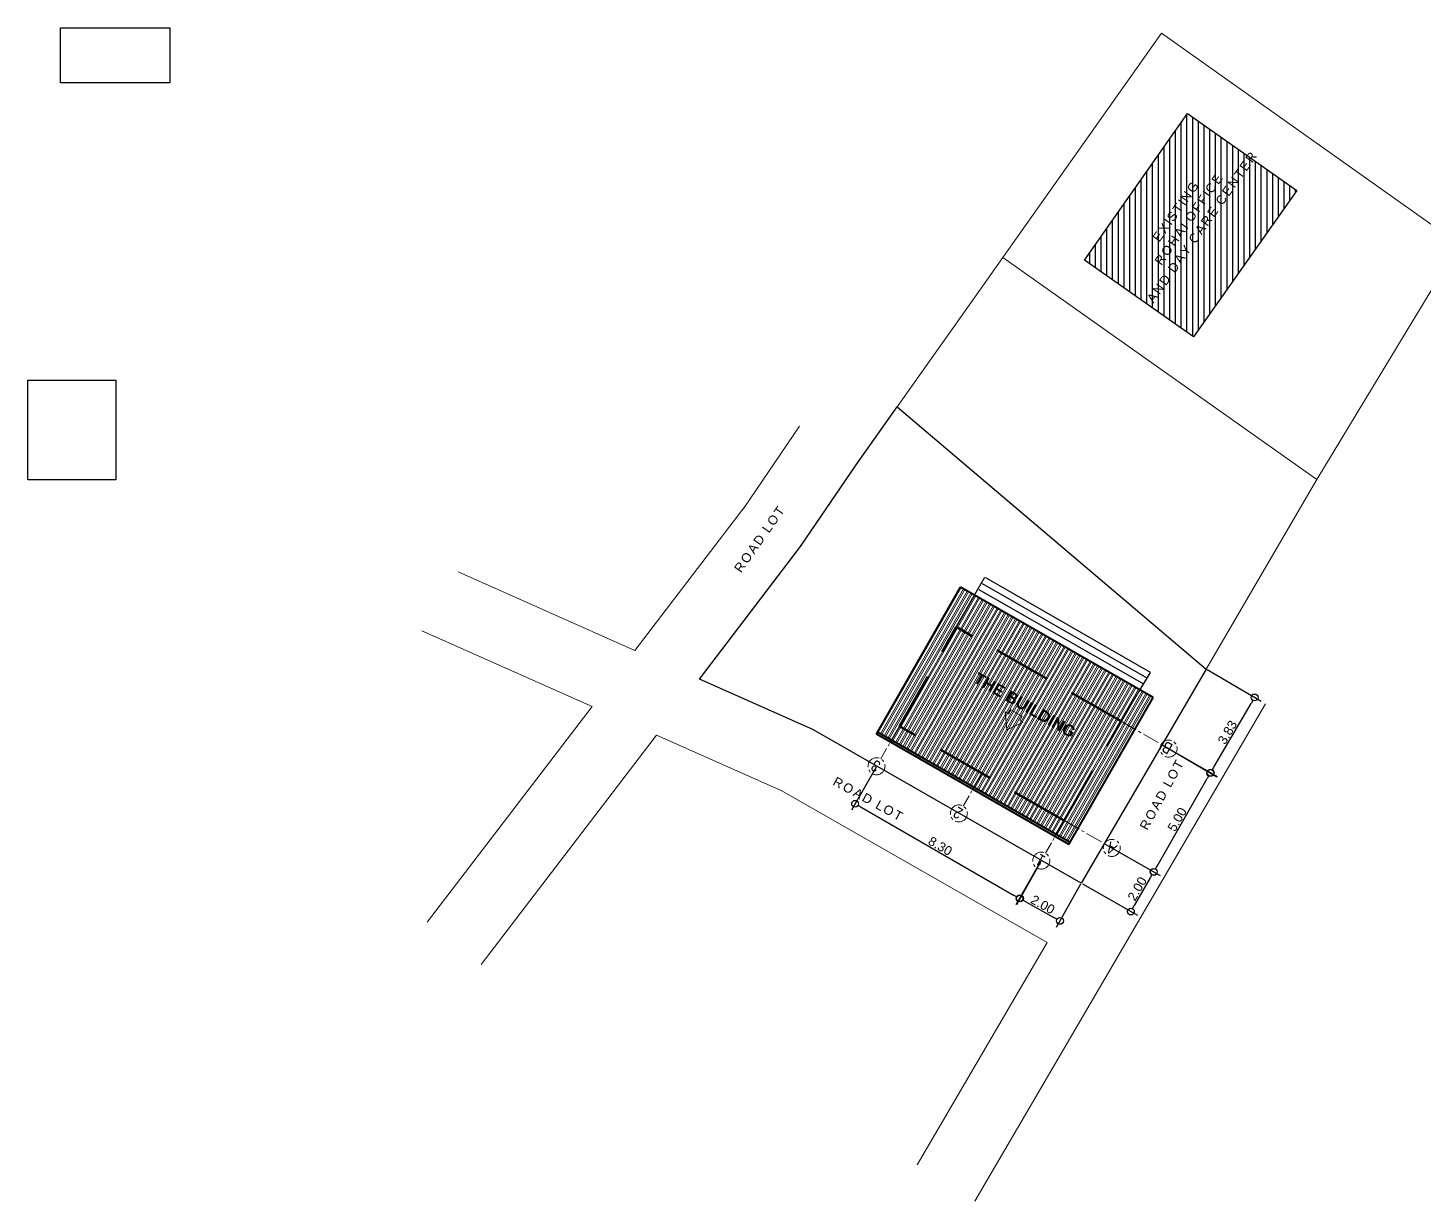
# Model space of a CAD drawing. Header units: metres. Extents: x -460 to 31334, y -1777 to 24987.
# Drawn here: x 262.3 to 323.3, y -894 to -842.8 of the extents above; entities that cross this region are included whole.
import ezdxf

# ---------------------------------------------------------------- set-up
doc = ezdxf.new("R2010")
doc.units = ezdxf.units.M
doc.header["$MEASUREMENT"] = 0
doc.linetypes.add('CENTER2', pattern=[1.125, 0.75, -0.125, 0.125, -0.125])
doc.linetypes.add('HIDDEN', pattern=[0.375, 0.25, -0.125])
doc.layers.get('Defpoints').update_dxf_attribs({"color": 2})
doc.layers.add('01 FURNITURE', color=8, linetype='Continuous')
doc.layers.add('Arch_Door', color=1, linetype='Continuous', lineweight=18)
doc.layers.add('DIM', color=8, linetype='Continuous', lineweight=5)
doc.styles.add('AN100', font='ARIALN.TTF', dxfattribs={"height": 0.25})
doc.styles.get("Standard").update_dxf_attribs({"font": 'arial.ttf'})
doc.dimstyles.new('200', dxfattribs={"dimtxt": 0.4, "dimasz": 0.3, "dimexe": 0.325, "dimexo": 0.05, "dimgap": 0.05, "dimtad": 1, "dimzin": 0, "dimdsep": 46, "dimtxsty": 'Standard', "dimblk": 'DOTBLANK', "dimcen": 0.09, "dimclrd": 256, "dimclre": 256, "dimadec": 0, "dimazin": 0, "dimtfac": 1, "dimtix": 1, "dimtofl": 0, "dimtmove": 0, "dimatfit": 3, "dimfxl": 1, "dimtolj": 1, "dimtzin": 0, "dimarcsym": 0})
picture_1 = doc.add_image_def('image12.png', size_in_pixel=(28819, 14409))
picture_2 = doc.add_image_def('image13.jpg', size_in_pixel=(2378, 2690))

# ---------------------------------------------------------------- blocks, each defined once
blk = doc.blocks.new('_DotBlank')
at = {"color": 0, "linetype": 'ByBlock', "lineweight": -2}
blk.add_line((-0.5, 0), (-1, 0), dxfattribs=at)
blk.add_circle((0, 0), 0.5, dxfattribs=at)
blk = doc.blocks.new('*D603')
at = {"layer": 'Defpoints', "color": 0, "transparency": 16777216}
for p in [(306.591, -879.151), (308.336, -880.13), (307.408, -881.783)]:
    blk.add_point(p, dxfattribs=at)
at = {"layer": 'DIM', "lineweight": -2, "transparency": 16777216}
for p, q in [((306.567, -879.195), (305.505, -881.088)), ((308.311, -880.174), (307.249, -882.067)), ((305.925, -880.951), (307.146, -881.636))]:
    blk.add_line(p, q, dxfattribs=at)
at = {"layer": 'DIM', "lineweight": -2, "transparency": 16777216, "xscale": 0.3, "yscale": 0.3, "zscale": 0.3}
for p, rotation in [((305.664, -880.804), 150.6982715208312), ((307.408, -881.783), 330.6982715208312)]:
    blk.add_blockref('_DotBlank', p, dxfattribs=dict(at, rotation=rotation))
at = {"layer": 'DIM', "color": 0, "transparency": 16777216, "insert": (306.66, -881.072), "char_height": 0.4, "attachment_point": 5, "rotation": 330.69827}
blk.add_mtext('\\A1;2.00', dxfattribs=at)
blk = doc.blocks.new('*D604')
at = {"layer": 'Defpoints', "color": 0, "transparency": 16777216}
for p in [(309.345, -878.403), (308.351, -880.139), (310.511, -881.376)]:
    blk.add_point(p, dxfattribs=at)
at = {"layer": 'DIM', "lineweight": -2, "transparency": 16777216}
for p, q in [((309.388, -878.428), (311.787, -879.802)), ((308.394, -880.164), (310.793, -881.538)), ((311.356, -879.901), (310.66, -881.116))]:
    blk.add_line(p, q, dxfattribs=at)
at = {"layer": 'DIM', "lineweight": -2, "transparency": 16777216, "xscale": 0.3, "yscale": 0.3, "zscale": 0.3}
for p, rotation in [((311.505, -879.641), 60.19999999999718), ((310.511, -881.376), 240.1999999999972)]:
    blk.add_blockref('_DotBlank', p, dxfattribs=dict(at, rotation=rotation))
at = {"layer": 'DIM', "color": 0, "transparency": 16777216, "insert": (310.787, -880.382), "char_height": 0.4, "attachment_point": 5, "rotation": 60.2}
blk.add_mtext('\\A1;2.00', dxfattribs=at)
blk = doc.blocks.new('*D605')
at = {"layer": 'Defpoints', "color": 0, "transparency": 16777216}
for p in [(311.83, -874.065), (313.998, -875.307), (309.345, -878.403)]:
    blk.add_point(p, dxfattribs=at)
at = {"layer": 'DIM', "lineweight": -2, "transparency": 16777216}
for p, q in [((311.873, -874.089), (314.28, -875.468)), ((311.663, -879.385), (313.849, -875.567)), ((309.388, -878.428), (311.796, -879.807))]:
    blk.add_line(p, q, dxfattribs=at)
at = {"layer": 'DIM', "lineweight": -2, "transparency": 16777216, "xscale": 0.3, "yscale": 0.3, "zscale": 0.3}
for p, rotation in [((313.998, -875.307), 60.19999999999796), ((311.514, -879.645), 240.199999999998)]:
    blk.add_blockref('_DotBlank', p, dxfattribs=dict(at, rotation=rotation))
at = {"layer": 'DIM', "color": 0, "transparency": 16777216, "insert": (312.535, -877.35), "char_height": 0.4, "attachment_point": 5, "rotation": 60.2}
blk.add_mtext('\\A1;5.00', dxfattribs=at)
blk = doc.blocks.new('*D606')
at = {"layer": 'Defpoints', "color": 0, "transparency": 16777216}
for p in [(299.405, -875.015), (306.591, -879.151), (305.641, -880.803)]:
    blk.add_point(p, dxfattribs=at)
at = {"layer": 'DIM', "lineweight": -2, "transparency": 16777216}
for p, q in [((299.38, -875.059), (298.292, -876.948)), ((298.714, -876.816), (305.381, -880.653)), ((306.566, -879.195), (305.479, -881.084))]:
    blk.add_line(p, q, dxfattribs=at)
at = {"layer": 'DIM', "lineweight": -2, "transparency": 16777216, "xscale": 0.3, "yscale": 0.3, "zscale": 0.3}
for p, rotation in [((298.454, -876.667), 150.0798140604713), ((305.641, -880.803), 330.0798140604713)]:
    blk.add_blockref('_DotBlank', p, dxfattribs=dict(at, rotation=rotation))
at = {"layer": 'DIM', "color": 0, "transparency": 16777216, "insert": (302.175, -878.514), "char_height": 0.4, "attachment_point": 5, "rotation": 330.07981}
blk.add_mtext('\\A1;8.30', dxfattribs=at)
blk = doc.blocks.new('*D607')
at = {"layer": 'Defpoints', "color": 0, "transparency": 16777216}
for p in [(313.8, -870.78), (315.92, -872.019), (311.867, -874.086)]:
    blk.add_point(p, dxfattribs=at)
at = {"layer": 'DIM', "lineweight": -2, "transparency": 16777216}
for p, q in [((313.843, -870.805), (316.2, -872.183)), ((314.139, -875.066), (315.769, -872.278)), ((311.911, -874.111), (314.268, -875.489))]:
    blk.add_line(p, q, dxfattribs=at)
at = {"layer": 'DIM', "lineweight": -2, "transparency": 16777216, "xscale": 0.3, "yscale": 0.3, "zscale": 0.3}
for p, rotation in [((315.92, -872.019), 59.70000000000018), ((313.988, -875.325), 239.7000000000001)]:
    blk.add_blockref('_DotBlank', p, dxfattribs=dict(at, rotation=rotation))
at = {"layer": 'DIM', "color": 0, "transparency": 16777216, "insert": (314.734, -873.544), "char_height": 0.4, "attachment_point": 5, "rotation": 59.7}
blk.add_mtext('\\A1;3.83', dxfattribs=at)

msp = doc.modelspace()

# ---------------------------------------------------------------- hatches: boundary and pattern name
at = {"transparency": 33554618}
h = msp.add_hatch(dxfattribs=at)
h.set_pattern_fill('ANSI31', color=1, scale=2, angle=45)
h.set_pattern_definition([(90, (5.96293, -23.34957), (-0.25, 0), [])])
h.paths.add_polyline_path([(308.47759, -852.90573), (312.98341, -846.50451), (317.75961, -849.86648), (313.25379, -856.2677)])
at = {"layer": '01 FURNITURE', "lineweight": 9, "transparency": 33554618}
h = msp.add_hatch(dxfattribs=at)
h.set_pattern_fill('ANSI32', color=8, scale=0.5, angle=195.2)
h.set_pattern_definition([(240.2, (85.81496, -1672.54171), (0.162706023, -0.093182618), []), (240.2, (85.72966, -1672.56488), (0.162706023, -0.093182618), [])])
h.paths.add_polyline_path([(299.43625, -873.5354), (307.85358, -878.35605), (311.48149, -872.02136), (303.06416, -867.20071)])
h = msp.add_hatch(color=1, dxfattribs=at)
h.dxf.hatch_style = 1
h.paths.add_polyline_path([(299.38656, -873.62218), (307.80388, -878.44282), (307.85358, -878.35605), (299.43625, -873.5354)])

# ---------------------------------------------------------------- linework, layer by layer
at = {"color": 8, "lineweight": 18}
for p, q in [((318.63676, -862.50189), (324.85879, -852.2044)), ((293.59041, -863.74226), (296.02631, -860.16242)), ((313.79964, -870.77964), (318.63676, -862.50189)), ((288.8294, -869.96186), (293.68743, -863.60782)), ((286.95575, -872.41249), (279.51447, -869.10978)), ((279.75083, -881.83614), (286.95575, -872.41249)), ((316.38982, -872.29322), (303.68954, -894.02716)), ((295.25457, -876.09579), (289.77533, -873.66391)), ((306.84468, -882.73351), (295.25457, -876.09579)), ((306.84468, -882.73351), (301.16879, -892.44664))]:
    msp.add_line(p, q, dxfattribs=at)
at = {"lineweight": 30}
for p, q in [((296.07067, -865.42995), (298.50657, -861.85011)), ((291.64897, -871.21329), (296.07067, -865.42995)), ((313.79964, -870.77964), (308.3356, -880.13022)), ((296.61209, -873.4161), (291.64897, -871.21329)), ((308.3356, -880.13022), (296.61209, -873.4161))]:
    msp.add_line(p, q, dxfattribs=at)
at = {"color": 8, "lineweight": 30}
for p, q in [((311.07608, -871.44348), (303.87336, -867.31844)), ((311.22518, -871.18315), (304.02245, -867.05811)), ((311.37427, -870.92282), (304.17154, -866.79778))]:
    msp.add_line(p, q, dxfattribs=at)
at = {"color": 8, "lineweight": 18}
for points in [[(304.91276, -852.79385), (311.84272, -842.99714), (324.71399, -852.10197)], [(300.29278, -859.32499), (303.75776, -854.42664), (304.91276, -852.79385), (318.63676, -862.50189)], [(288.8294, -869.96186), (281.09423, -866.52872)], [(289.77533, -873.66391), (282.10784, -883.69258)]]:
    msp.add_lwpolyline(points, dxfattribs=at)
msp.add_lwpolyline([(308.47759, -852.90573), (312.98341, -846.50451), (317.75961, -849.86648), (313.25379, -856.2677)], close=True)
at = {"lineweight": 30}
for points in [[(298.50657, -861.85011), (300.29278, -859.32499)], [(300.29278, -859.32499), (313.79964, -870.77964)]]:
    msp.add_lwpolyline(points, dxfattribs=at)
at = {"color": 8}
for points in [[(302.87651, -868.93689), (304.11887, -866.76761)], [(310.07897, -873.06177), (311.37427, -870.92282)]]:
    msp.add_lwpolyline(points, dxfattribs=at)
at = {"layer": '01 FURNITURE', "color": 1, "lineweight": 40}
for p, q in [((299.38656, -873.62218), (303.06416, -867.20071)), ((311.48149, -872.02136), (303.06416, -867.20071)), ((307.80388, -878.44282), (311.48149, -872.02136)), ((307.80388, -878.44282), (299.38656, -873.62218)), ((307.85358, -878.35605), (299.43625, -873.5354))]:
    msp.add_line(p, q, dxfattribs=at)
at = {"layer": '01 FURNITURE', "color": 0, "linetype": 'HIDDEN', "lineweight": 50, "ltscale": 10}
for p, q in [((300.39157, -873.27585), (302.87651, -868.93689)), ((310.07897, -873.06177), (302.87651, -868.93689)), ((307.59402, -877.40073), (300.39157, -873.27585)), ((307.59402, -877.40073), (310.07897, -873.06177))]:
    msp.add_line(p, q, dxfattribs=at)
at = {"layer": '01 FURNITURE', "color": 18, "linetype": 'CENTER2', "lineweight": 9, "true_color": 0x000000}
for p, q in [((300.39157, -873.27585), (299.57381, -874.70374)), ((303.9928, -875.33829), (303.17504, -876.76618)), ((307.59402, -877.40073), (306.77626, -878.82862))]:
    msp.add_line(p, q, dxfattribs=at)
at = {"layer": '01 FURNITURE', "color": 3, "lineweight": 15}
msp.add_lwpolyline([(305.26173, -872.55793), (305.75983, -872.8432), (305.65803, -873.02097), (305.80034, -873.10247), (305.09134, -873.43296), (305.0176, -872.65419), (305.15992, -872.7357), (305.26173, -872.55793)], dxfattribs=at)
at = {"layer": '01 FURNITURE', "color": 18, "linetype": 'CENTER2', "lineweight": 9, "true_color": 0x000000}
for points in [[(310.07889, -873.0619), (311.83902, -874.06994)], [(307.59402, -877.40073), (309.35415, -878.40877)]]:
    msp.add_lwpolyline(points, dxfattribs=at)
for centre in [(312.16176, -874.25477), (299.38897, -875.02648), (302.9902, -877.08892), (309.67689, -878.5936), (306.59143, -879.15136)]:
    msp.add_circle(centre, 0.37192, dxfattribs=at)

# ---------------------------------------------------------------- texts
at = {"attachment_point": 1}
for s, width, insert, char_height, rotation in [('\\pi3.02536;{\\T1.2;EXISTING \\P\\pi2.24173;ROHAI OFFICE \\P\\pi0.70108;AND DAY CARE CENTER}', 8.9726882, (309.68289, -854.3907), 0.4, 54.8582656), ('\\pi2.88921;{\\T1.2;ROAD LOT}', 8.9726882, (291.47307, -868.73294), 0.4, 54.8582656), ('{\\fArial|b1|i0|c0|p34;THE BUILDING}', 6.1224657, (303.84507, -870.90053), 0.5, 330.2), ('\\pi2.88921;{\\T1.2;ROAD LOT}', 8.9726882, (309.48458, -880.19168), 0.4, 61.2916136), ('\\pi2.88921;{\\T1.2;ROAD LOT}', 8.9726882, (295.10281, -874.07803), 0.4, 331.2661015)]:
    msp.add_mtext_dynamic_manual_height_columns(s, width=width, gutter_width=1, heights=[0], dxfattribs=dict(at, insert=insert, char_height=char_height, rotation=rotation))
at = {"layer": 'Arch_Door', "color": 5, "linetype": 'Continuous', "char_height": 0.5, "width": 0.1151731, "attachment_point": 1, "rotation": 150.2, "style": 'AN100'}
for s, insert in [('{\\C3;B}', (312.13741, -874.52999)), ('{\\C3;3}', (299.36746, -875.31213)), ('{\\C3;2}', (302.96585, -877.36414)), ('{\\C3;A}', (309.69436, -878.92979)), ('{\\C3;1}', (306.56708, -879.42658))]:
    msp.add_mtext(s, dxfattribs=dict(at, insert=insert))

# ---------------------------------------------------------------- dimensions: what is measured, and where the dimension line sits
at = {"layer": 'DIM', "color": 0}
for p1, p2, distance, picture, middle in [((311.86743, -874.08621), (313.79964, -870.77964), -2.45569, '*D607', (314.73415, -873.54355)), ((309.3447, -878.40335), (311.82957, -874.06452), -2.49941, '*D605', (312.53543, -877.34974)), ((309.3447, -878.40335), (308.35075, -880.13889), 2.48941, '*D604', (310.78734, -880.38195)), ((306.59143, -879.15136), (308.3356, -880.13022), -1.89544, '*D603', (306.66029, -881.07202))]:
    dim = msp.add_aligned_dim(p1=p1, p2=p2, distance=distance, dimstyle='200', dxfattribs=at)
    dim.commit()
    dim.dimension.update_dxf_attribs({"geometry": picture, "text_midpoint": middle})
dim = msp.add_aligned_dim(p1=(299.40467, -875.01542), p2=(306.59143, -879.15136), distance=-1.90533, text='8.30', dimstyle='200', dxfattribs=at)
dim.commit()
dim.dimension.update_dxf_attribs({"geometry": '*D606', "text_midpoint": (302.17456, -878.51432)})

# ---------------------------------------------------------------- pictures from other files: only their frames are drawn
image = msp.add_image(picture_1, insert=(263.71249, -845.15373), size_in_units=(4.78392, 2.39187))
image.dxf.flags = 7
image = msp.add_image(picture_2, insert=(262.28851, -862.50599), size_in_units=(3.84719, 4.35196))
image.dxf.flags = 7

doc.saveas('drawing.dxf')
